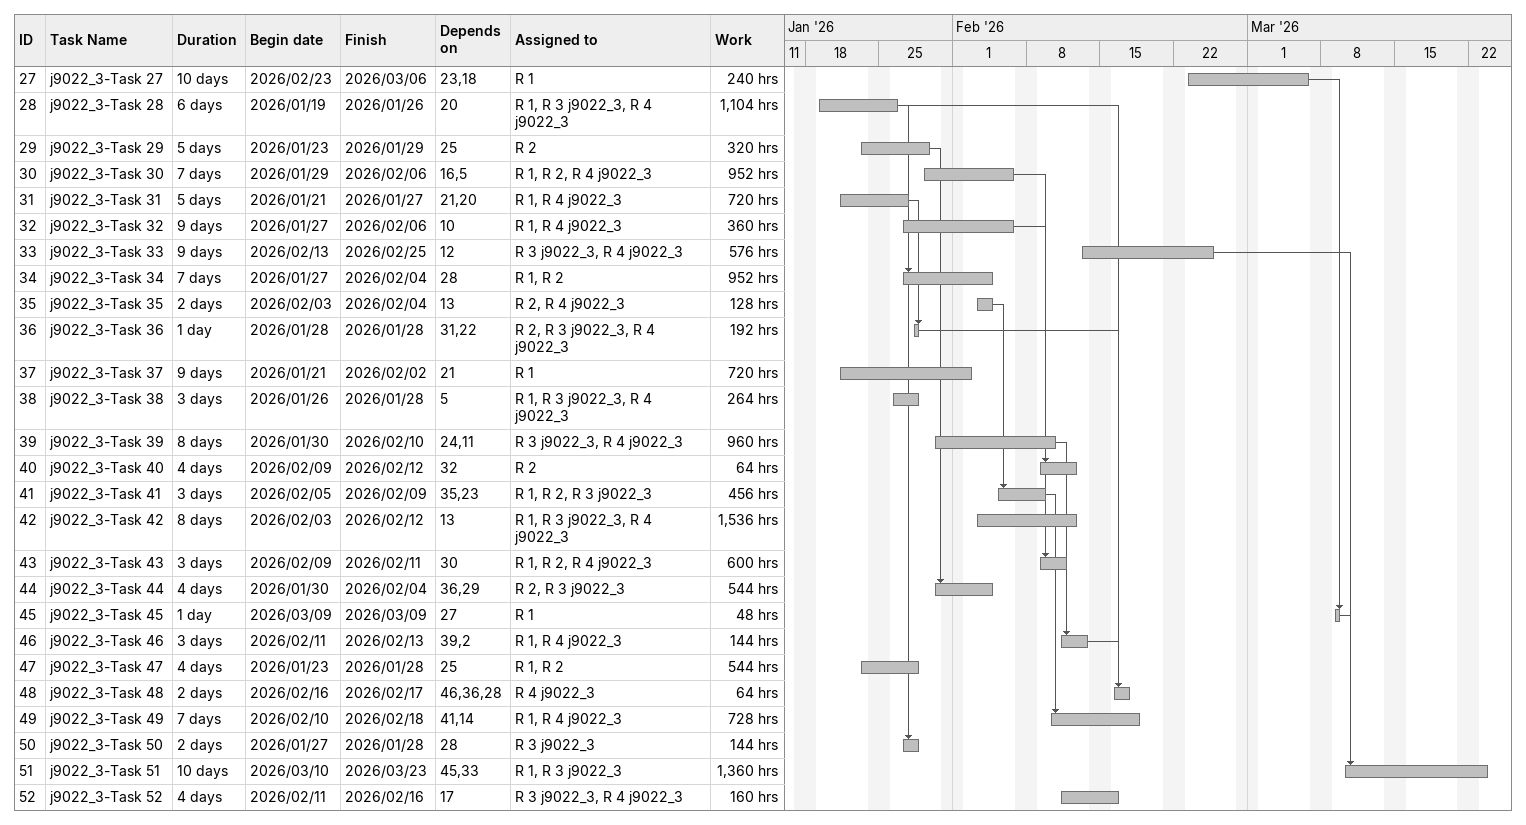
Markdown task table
| ID | Task | Duration | Start | Finish | Predecessors | Resources | Work (h) |
|---|---|---|---|---|---|---|---|
| 27 | j9022_3-Task 27 | 10d | 2026-02-23 | 2026-03-06 | 23, 18 | R 1 | 240 |
| 28 | j9022_3-Task 28 | 6d | 2026-01-19 | 2026-01-26 | 20 | R 1, R 3 j9022_3, R 4 j9022_3 | 1104 |
| 29 | j9022_3-Task 29 | 5d | 2026-01-23 | 2026-01-29 | 25 | R 2 | 320 |
| 30 | j9022_3-Task 30 | 7d | 2026-01-29 | 2026-02-06 | 16, 5 | R 1, R 2, R 4 j9022_3 | 952 |
| 31 | j9022_3-Task 31 | 5d | 2026-01-21 | 2026-01-27 | 21, 20 | R 1, R 4 j9022_3 | 720 |
| 32 | j9022_3-Task 32 | 9d | 2026-01-27 | 2026-02-06 | 10 | R 1, R 4 j9022_3 | 360 |
| 33 | j9022_3-Task 33 | 9d | 2026-02-13 | 2026-02-25 | 12 | R 3 j9022_3, R 4 j9022_3 | 576 |
| 34 | j9022_3-Task 34 | 7d | 2026-01-27 | 2026-02-04 | 28 | R 1, R 2 | 952 |
| 35 | j9022_3-Task 35 | 2d | 2026-02-03 | 2026-02-04 | 13 | R 2, R 4 j9022_3 | 128 |
| 36 | j9022_3-Task 36 | 1d | 2026-01-28 | 2026-01-28 | 31, 22 | R 2, R 3 j9022_3, R 4 j9022_3 | 192 |
| 37 | j9022_3-Task 37 | 9d | 2026-01-21 | 2026-02-02 | 21 | R 1 | 720 |
| 38 | j9022_3-Task 38 | 3d | 2026-01-26 | 2026-01-28 | 5 | R 1, R 3 j9022_3, R 4 j9022_3 | 264 |
| 39 | j9022_3-Task 39 | 8d | 2026-01-30 | 2026-02-10 | 24, 11 | R 3 j9022_3, R 4 j9022_3 | 960 |
| 40 | j9022_3-Task 40 | 4d | 2026-02-09 | 2026-02-12 | 32 | R 2 | 64 |
| 41 | j9022_3-Task 41 | 3d | 2026-02-05 | 2026-02-09 | 35, 23 | R 1, R 2, R 3 j9022_3 | 456 |
| 42 | j9022_3-Task 42 | 8d | 2026-02-03 | 2026-02-12 | 13 | R 1, R 3 j9022_3, R 4 j9022_3 | 1536 |
| 43 | j9022_3-Task 43 | 3d | 2026-02-09 | 2026-02-11 | 30 | R 1, R 2, R 4 j9022_3 | 600 |
| 44 | j9022_3-Task 44 | 4d | 2026-01-30 | 2026-02-04 | 36, 29 | R 2, R 3 j9022_3 | 544 |
| 45 | j9022_3-Task 45 | 1d | 2026-03-09 | 2026-03-09 | 27 | R 1 | 48 |
| 46 | j9022_3-Task 46 | 3d | 2026-02-11 | 2026-02-13 | 39, 2 | R 1, R 4 j9022_3 | 144 |
| 47 | j9022_3-Task 47 | 4d | 2026-01-23 | 2026-01-28 | 25 | R 1, R 2 | 544 |
| 48 | j9022_3-Task 48 | 2d | 2026-02-16 | 2026-02-17 | 46, 36, 28 | R 4 j9022_3 | 64 |
| 49 | j9022_3-Task 49 | 7d | 2026-02-10 | 2026-02-18 | 41, 14 | R 1, R 4 j9022_3 | 728 |
| 50 | j9022_3-Task 50 | 2d | 2026-01-27 | 2026-01-28 | 28 | R 3 j9022_3 | 144 |
| 51 | j9022_3-Task 51 | 10d | 2026-03-10 | 2026-03-23 | 45, 33 | R 1, R 3 j9022_3 | 1360 |
| 52 | j9022_3-Task 52 | 4d | 2026-02-11 | 2026-02-16 | 17 | R 3 j9022_3, R 4 j9022_3 | 160 |
